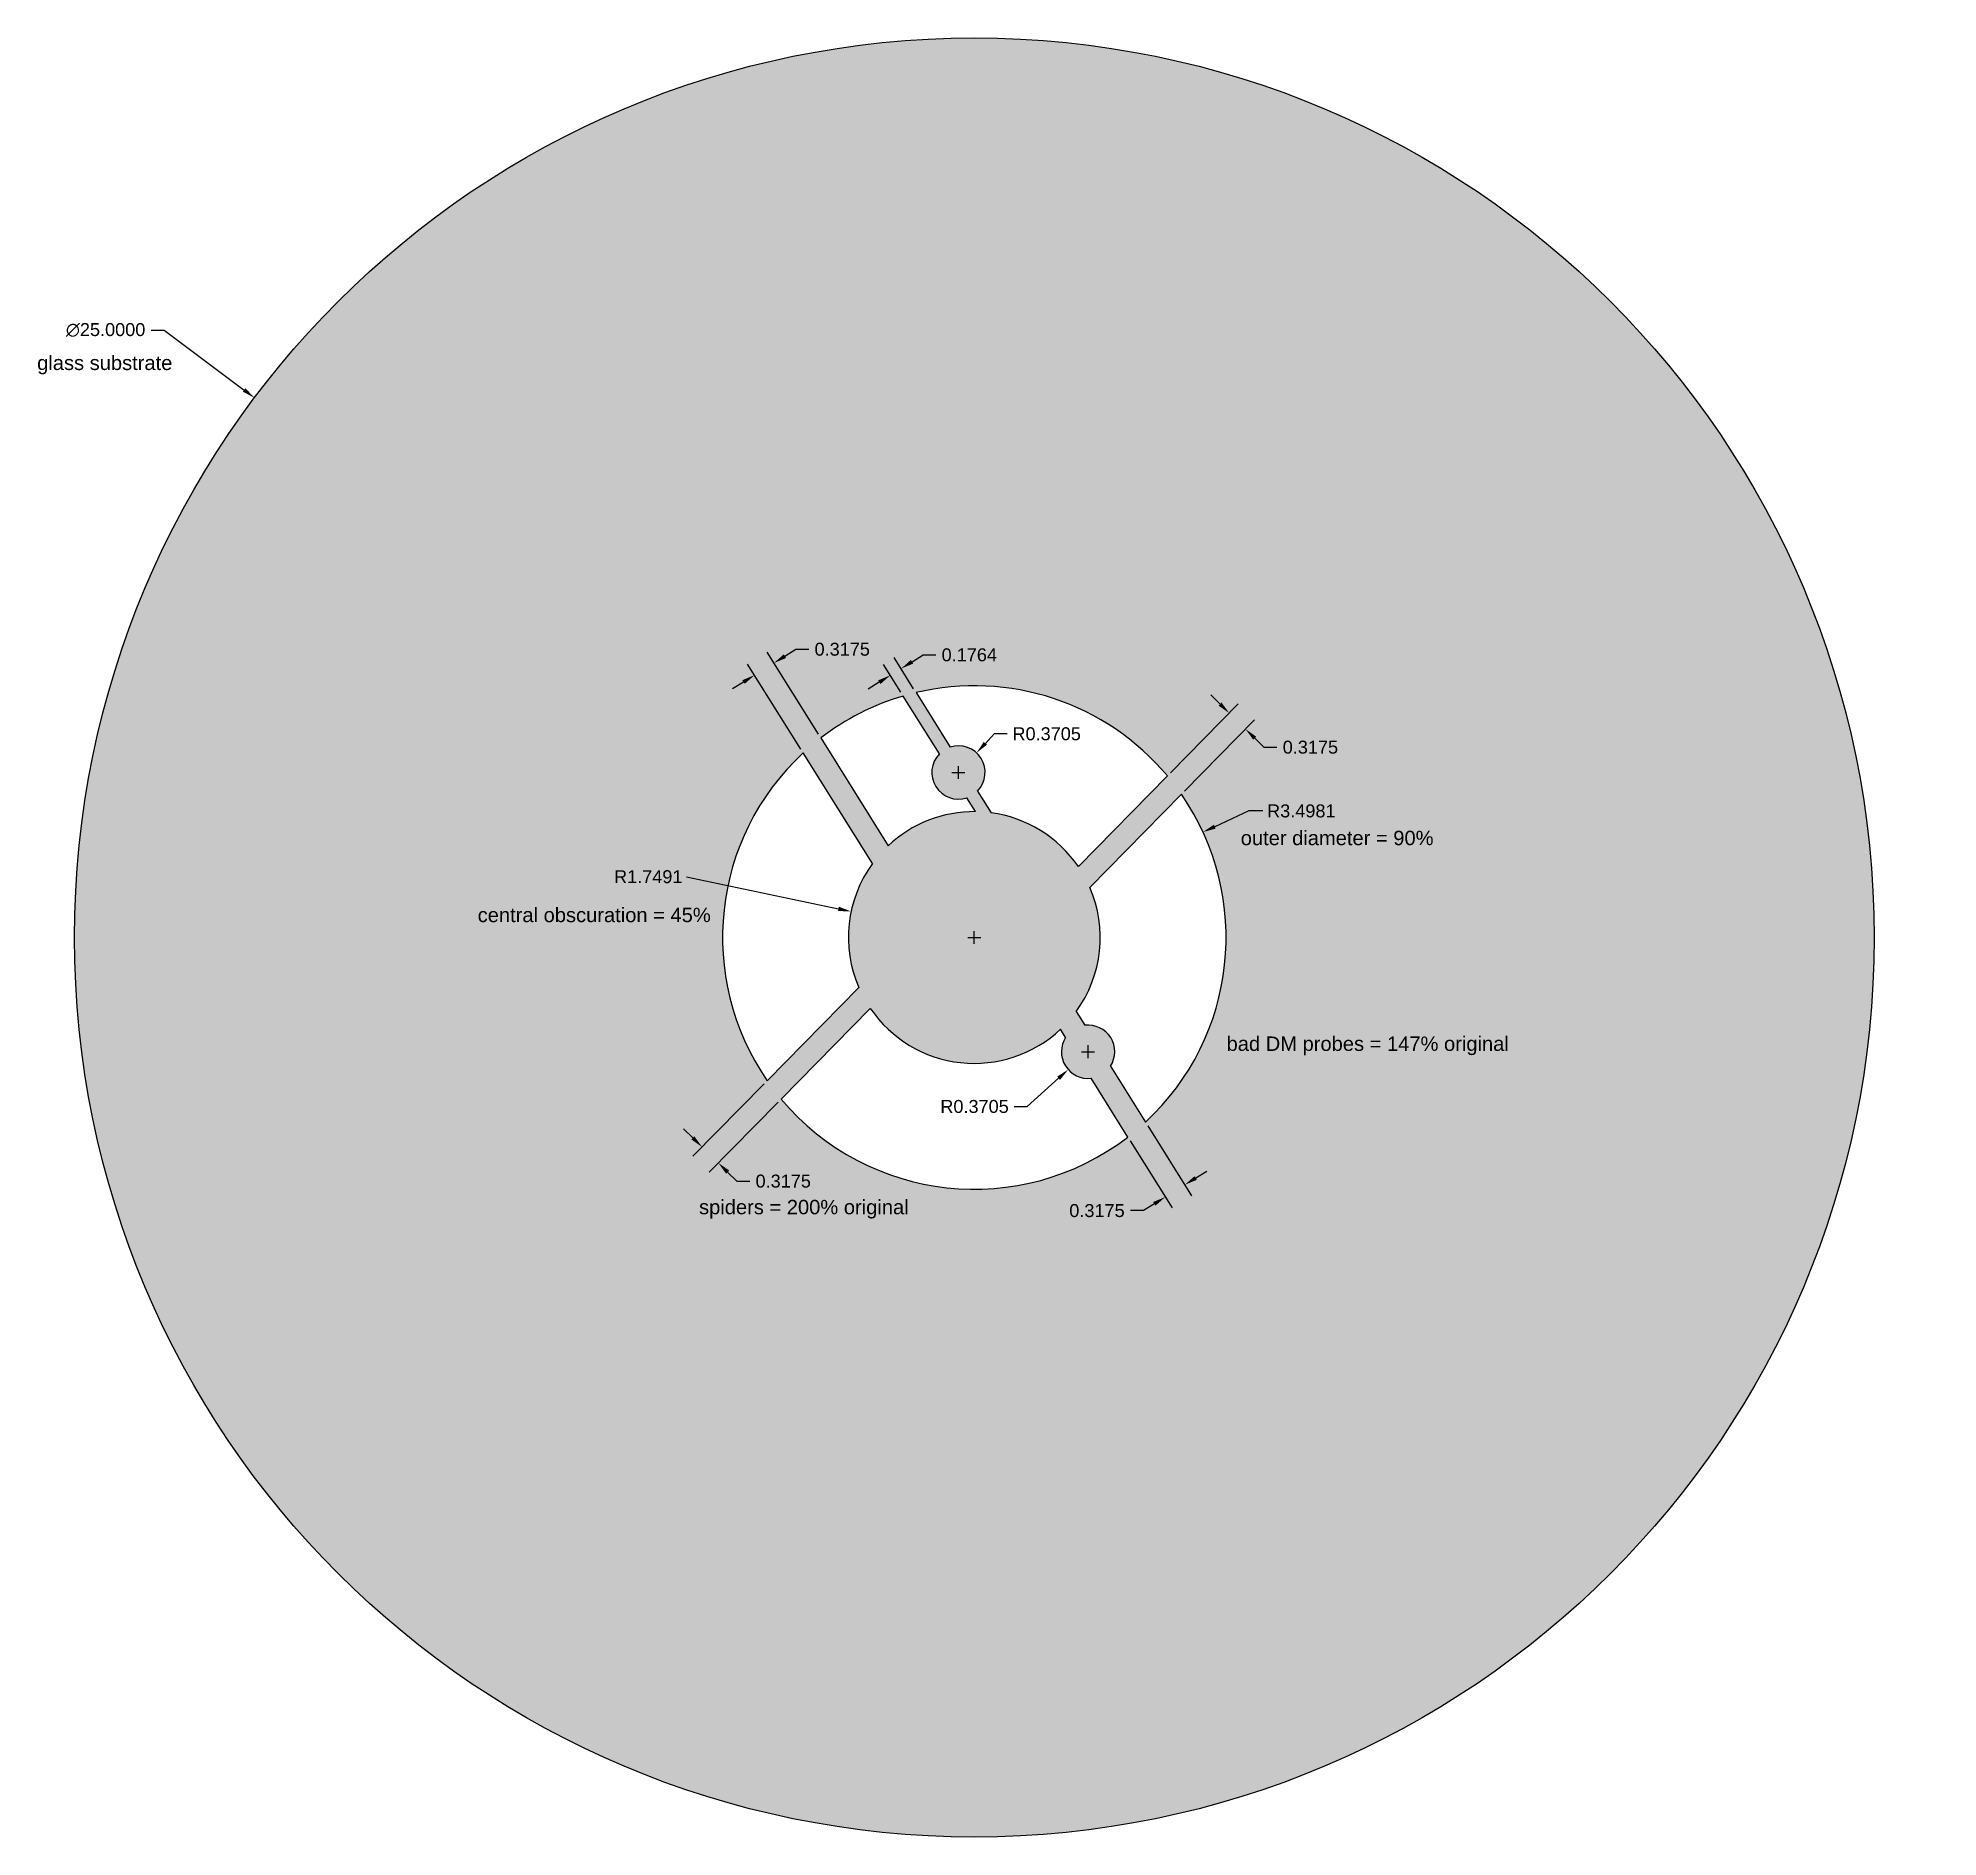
# Model space of a CAD drawing. Header units: inches. Extents: x -13 to 13.4, y -12.5 to 12.5.
import ezdxf

# ---------------------------------------------------------------- set-up
doc = ezdxf.new("R2010")
doc.units = ezdxf.units.IN
doc.header["$MEASUREMENT"] = 0
doc.styles.add('Annotative', font='Arial.ttf')
doc.styles.get("Standard").update_dxf_attribs({"font": 'Arial.ttf'})
doc.dimstyles.get("Standard").update_dxf_attribs({"dimtxt": 0.18, "dimasz": 0.18, "dimexe": 0.18, "dimexo": 0.0625, "dimgap": 0.09, "dimtad": 0, "dimtih": 1, "dimtoh": 1, "dimdec": 4, "dimzin": 0, "dimdsep": 46, "dimtxsty": 'Standard', "dimcen": 0.09, "dimadec": 0, "dimazin": 0, "dimtfac": 1, "dimtdec": 4, "dimtofl": 0, "dimtmove": 0, "dimatfit": 3, "dimfxl": 1, "dimtolj": 1, "dimtzin": 0, "dimarcsym": 0})

# ---------------------------------------------------------------- blocks, each defined once
blk = doc.blocks.new('*D39')
at = {"color": 0, "lineweight": -2}
for p, q in [((3.812, 1.758), (3.34, 1.54)), ((4.01, 1.758), (3.812, 1.758)), ((-0.09, 0), (0.09, 0)), ((0, -0.09), (0, 0.09))]:
    blk.add_line(p, q, dxfattribs=at)
at = {"color": 0}
blk.add_solid([(3.328, 1.567), (3.353, 1.513), (3.177, 1.465)], dxfattribs=at)
at = {"layer": 'Defpoints', "color": 0}
for p in [(3.177, 1.465), (0, 0)]:
    blk.add_point(p, dxfattribs=at)
at = {"color": 0, "insert": (4.543, 1.758), "char_height": 0.18, "attachment_point": 5}
blk.add_mtext('\\A1;R3.4981', dxfattribs=at)
blk = doc.blocks.new('*D41')
at = {"color": 0, "lineweight": -2}
for p, q in [((-2.921, -2.034), (-3.909, -3.039)), ((-2.727, -2.29), (-3.682, -3.262)), ((-3.911, -2.785), (-4.039, -2.659)), ((-3.428, -3.26), (-3.299, -3.386)), ((-3.299, -3.386), (-3.119, -3.386))]:
    blk.add_line(p, q, dxfattribs=at)
at = {"color": 0}
for points in [[(-3.89, -2.763), (-3.932, -2.806), (-3.782, -2.911)], [(-3.406, -3.238), (-3.449, -3.281), (-3.556, -3.133)]]:
    blk.add_solid(points, dxfattribs=at)
at = {"layer": 'Defpoints', "color": 0}
for p in [(-2.877, -1.99), (-2.683, -2.245), (-3.556, -3.133)]:
    blk.add_point(p, dxfattribs=at)
at = {"color": 0, "insert": (-2.655, -3.386), "char_height": 0.18, "attachment_point": 5}
blk.add_mtext('\\A1;0.3175', dxfattribs=at)
blk = doc.blocks.new('*D43')
at = {"color": 0, "lineweight": -2}
for p, q in [((-11.437, 8.442), (-11.257, 8.442)), ((-11.257, 8.442), (-10.144, 7.608)), ((-0.09, 0), (0.09, 0)), ((0, -0.09), (0, 0.09))]:
    blk.add_line(p, q, dxfattribs=at)
at = {"color": 0}
blk.add_solid([(-10.126, 7.632), (-10.162, 7.584), (-10, 7.5)], dxfattribs=at)
at = {"layer": 'Defpoints', "color": 0}
for p in [(-10, 7.5), (10, -7.5)]:
    blk.add_point(p, dxfattribs=at)
at = {"color": 0, "insert": (-12.069, 8.442), "char_height": 0.18, "attachment_point": 5}
blk.add_mtext('\\A1;∅25.0000', dxfattribs=at)
blk = doc.blocks.new('*D35')
at = {"color": 0, "lineweight": -2}
for p, q in [((-2.166, 2.825), (-2.88, 3.967)), ((-2.632, 3.909), (-2.479, 4.005)), ((-2.479, 4.005), (-2.299, 4.005)), ((-2.411, 2.618), (-3.149, 3.798)), ((-3.206, 3.55), (-3.359, 3.455))]:
    blk.add_line(p, q, dxfattribs=at)
at = {"color": 0}
for points in [[(-2.647, 3.935), (-2.616, 3.884), (-2.784, 3.814)], [(-3.222, 3.576), (-3.19, 3.525), (-3.053, 3.646)]]:
    blk.add_solid(points, dxfattribs=at)
at = {"layer": 'Defpoints', "color": 0}
for p in [(-2.784, 3.814), (-2.133, 2.772), (-2.378, 2.565)]:
    blk.add_point(p, dxfattribs=at)
at = {"color": 0, "insert": (-1.835, 4.005), "char_height": 0.18, "attachment_point": 5}
blk.add_mtext('\\A1;0.3175', dxfattribs=at)
blk = doc.blocks.new('*D38')
at = {"color": 0, "lineweight": -2}
for p, q in [((2.726, 2.289), (3.667, 3.247)), ((3.413, 3.245), (3.284, 3.371)), ((2.921, 2.034), (3.894, 3.024)), ((3.896, 2.77), (4.024, 2.644)), ((4.024, 2.644), (4.204, 2.644))]:
    blk.add_line(p, q, dxfattribs=at)
at = {"color": 0}
for points in [[(3.434, 3.266), (3.392, 3.223), (3.541, 3.119)], [(3.917, 2.791), (3.875, 2.748), (3.768, 2.896)]]:
    blk.add_solid(points, dxfattribs=at)
at = {"layer": 'Defpoints', "color": 0}
for p in [(3.768, 2.896), (2.682, 2.245), (2.877, 1.99)]:
    blk.add_point(p, dxfattribs=at)
at = {"color": 0, "insert": (4.669, 2.644), "char_height": 0.18, "attachment_point": 5}
blk.add_mtext('\\A1;0.3175', dxfattribs=at)
blk = doc.blocks.new('*D40')
at = {"color": 0, "lineweight": -2}
for p, q in [((2.411, -2.618), (3.019, -3.59)), ((2.166, -2.825), (2.749, -3.758)), ((3.076, -3.342), (3.228, -3.247)), ((2.349, -3.796), (2.169, -3.796)), ((2.501, -3.701), (2.349, -3.796))]:
    blk.add_line(p, q, dxfattribs=at)
at = {"color": 0}
for points in [[(3.06, -3.317), (3.092, -3.367), (2.923, -3.437)], [(2.485, -3.676), (2.517, -3.726), (2.654, -3.606)]]:
    blk.add_solid(points, dxfattribs=at)
at = {"layer": 'Defpoints', "color": 0}
for p in [(2.378, -2.565), (2.133, -2.772), (2.654, -3.606)]:
    blk.add_point(p, dxfattribs=at)
at = {"color": 0, "insert": (1.704, -3.796), "char_height": 0.18, "attachment_point": 5}
blk.add_mtext('\\A1;0.3175', dxfattribs=at)
blk = doc.blocks.new('*D36')
at = {"color": 0, "lineweight": -2}
for p, q in [((-1.021, 3.409), (-1.263, 3.795)), ((-0.843, 3.456), (-1.113, 3.889)), ((-0.865, 3.831), (-0.713, 3.927)), ((-0.713, 3.927), (-0.533, 3.927)), ((-1.32, 3.547), (-1.473, 3.452))]:
    blk.add_line(p, q, dxfattribs=at)
at = {"color": 0}
for points in [[(-0.881, 3.857), (-0.85, 3.806), (-1.018, 3.736)], [(-1.336, 3.573), (-1.304, 3.522), (-1.168, 3.643)]]:
    blk.add_solid(points, dxfattribs=at)
at = {"layer": 'Defpoints', "color": 0}
for p in [(-1.018, 3.736), (-0.988, 3.356), (-0.81, 3.403)]:
    blk.add_point(p, dxfattribs=at)
at = {"color": 0, "insert": (-0.07, 3.927), "char_height": 0.18, "attachment_point": 5}
blk.add_mtext('\\A1;0.1764', dxfattribs=at)
blk = doc.blocks.new('*D37')
at = {"color": 0, "lineweight": -2}
for p, q in [((0.275, 2.83), (0.153, 2.698)), ((0.455, 2.83), (0.275, 2.83)), ((-0.221, 2.203), (-0.221, 2.383)), ((-0.311, 2.293), (-0.131, 2.293))]:
    blk.add_line(p, q, dxfattribs=at)
at = {"color": 0}
blk.add_solid([(0.131, 2.718), (0.175, 2.678), (0.031, 2.566)], dxfattribs=at)
at = {"layer": 'Defpoints', "color": 0}
for p in [(0.031, 2.566), (-0.221, 2.293)]:
    blk.add_point(p, dxfattribs=at)
at = {"color": 0, "insert": (1.005, 2.83), "char_height": 0.18, "attachment_point": 5}
blk.add_mtext('\\A1;R0.3705', dxfattribs=at)
blk = doc.blocks.new('*D42')
at = {"color": 0, "lineweight": -2}
for p, q in [((-3.998, 0.844), (-1.887, 0.399)), ((-0.09, 0), (0.09, 0)), ((0, -0.09), (0, 0.09))]:
    blk.add_line(p, q, dxfattribs=at)
at = {"color": 0}
blk.add_solid([(-1.881, 0.428), (-1.894, 0.369), (-1.711, 0.361)], dxfattribs=at)
at = {"layer": 'Defpoints', "color": 0}
for p in [(-1.711, 0.361), (0, 0)]:
    blk.add_point(p, dxfattribs=at)
at = {"color": 0, "insert": (-4.53, 0.844), "char_height": 0.18, "attachment_point": 5}
blk.add_mtext('\\A1;R1.7491', dxfattribs=at)
blk = doc.blocks.new('*D85')
at = {"color": 0, "lineweight": -2}
for p, q in [((1.58, -1.678), (1.58, -1.498)), ((1.49, -1.588), (1.67, -1.588)), ((0.733, -2.349), (1.171, -1.956)), ((0.553, -2.349), (0.733, -2.349))]:
    blk.add_line(p, q, dxfattribs=at)
at = {"color": 0}
blk.add_solid([(1.151, -1.933), (1.191, -1.978), (1.305, -1.835)], dxfattribs=at)
at = {"layer": 'Defpoints', "color": 0}
for p in [(1.305, -1.835), (1.58, -1.588)]:
    blk.add_point(p, dxfattribs=at)
at = {"color": 0, "insert": (0.003, -2.349), "char_height": 0.18, "attachment_point": 5}
blk.add_mtext('\\A1;R0.3705', dxfattribs=at)

msp = doc.modelspace()

# ---------------------------------------------------------------- hatches: boundary and pattern name
at = {"true_color": 0xd4af37, "transparency": 33554559}
h = msp.add_hatch(color=43, dxfattribs=at)
h.dxf.hatch_style = 1
h.paths.add_polyline_path([(-12.5, 0, 1), (12.5, 0, 1)])
h.paths.add_polyline_path([(-2.37826, 2.56526), (-1.41646, 1.02606, 0.26485544), (-1.60497, -0.69516), (-2.87711, -1.98971, -0.37305258)], flags=16)
h.paths.add_polyline_path([(-2.13324, 2.77236, -0.09261791), (-0.9883, 3.35559), (-0.48598, 2.5517, 0.78446454), (-0.10464, 1.94144), (0.01561, 1.74898, 0.19311023), (-1.19748, 1.27484)], flags=16)
h.paths.add_polyline_path([(-0.80994, 3.40304, -0.28421942), (2.68272, 2.24493), (1.44502, 0.98544, 0.21274199), (0.23336, 1.73341), (0.04496, 2.03492, 0.78446454), (-0.33638, 2.64518)], flags=16)
h.paths.add_polyline_path([(-1.44502, -0.98544, 0.4605614), (1.19748, -1.27484), (1.26817, -1.38796, 0.63245553), (1.62291, -1.95566), (2.13324, -2.77236, -0.4022722), (-2.68272, -2.24493)], flags=16)
h.paths.add_polyline_path([(1.60497, 0.69516), (2.87711, 1.98971, -0.37305258), (2.37826, -2.56526), (1.89219, -1.78739, 0.63245553), (1.53745, -1.21969), (1.41646, -1.02606, 0.26485544)], flags=16)
h.paths.add_polyline_path([(4.50698, 1.37503), (7.10875, 1.37503), (7.10875, 2.30235), (4.50698, 2.30235)], flags=24)
h.paths.add_polyline_path([(-2.37757, -4.23103), (-0.22979, -4.23103), (-0.22979, -3.30371), (-2.37757, -3.30371)], flags=24)
h.paths.add_polyline_path([(-1.48452, 3.82426), (0.66327, 3.82426), (0.66327, 4.75158), (-1.48452, 4.75158)], flags=24)
h.paths.add_polyline_path([(4.94603, 1.79842), (7.09381, 1.79842), (7.09381, 2.72574), (4.94603, 2.72574)], flags=24)
h.paths.add_polyline_path([(-0.79445, -4.54926), (1.35334, -4.54926), (1.35334, -3.62194), (-0.79445, -3.62194)], flags=24)
h.paths.add_polyline_path([(0.28159, 3.74615), (2.42937, 3.74615), (2.42937, 4.67347), (0.28159, 4.67347)], flags=24)
h.paths.add_polyline_path([(1.15391, 2.76047), (3.75568, 2.76047), (3.75568, 3.68779), (1.15391, 3.68779)], flags=24)
h.paths.add_polyline_path([(-6.59684, 0.37751), (-3.99506, 0.37751), (-3.99506, 1.30483), (-6.59684, 1.30483)], flags=24)
h.paths.add_polyline_path([(3.33401, -2.15715), (13.38824, -2.15715), (13.38824, -1.1268), (3.33401, -1.1268)], flags=24)
h.paths.add_polyline_path([(-3.97079, -4.42731), (3.55956, -4.42731), (3.55956, -3.39696), (-3.97079, -3.39696)], flags=24)
h.paths.add_polyline_path([(3.55271, 0.70156), (10.50052, 0.70156), (10.50052, 1.73192), (3.55271, 1.73192)], flags=24)
h.paths.add_polyline_path([(-7.05216, -0.36811), (1.29368, -0.36811), (1.29368, 0.66224), (-7.05216, 0.66224)], flags=24)

# ---------------------------------------------------------------- linework, layer by layer
at = {"color": 7, "linetype": 'Continuous', "lineweight": 25}
for p, q in [((-0.48598, 2.5517), (-0.9883, 3.35559)), ((-0.80994, 3.40304), (-0.33638, 2.64518)), ((-2.13324, 2.77236), (-1.19748, 1.27484)), ((-1.41646, 1.02606), (-2.37826, 2.56526)), ((1.44502, 0.98544), (2.68233, 2.24452)), ((0.01561, 1.74898), (-0.10464, 1.94144)), ((0.04496, 2.03492), (0.23336, 1.73341)), ((2.87711, 1.98971), (1.60497, 0.69516)), ((-2.87711, -1.98971), (-1.60497, -0.69516)), ((-1.44502, -0.98544), (-2.68272, -2.24493)), ((1.41646, -1.02606), (1.53745, -1.21969)), ((1.26817, -1.38796), (1.19748, -1.27484)), ((1.89219, -1.78739), (2.37826, -2.56526)), ((2.13324, -2.77236), (1.62291, -1.95566))]:
    msp.add_line(p, q, dxfattribs=at)
msp.add_circle((0, 0), 12.5)
for centre, radius, start, end in [((0, 0), 3.4981, 39.921995, 103.387613), ((0, 0), 3.4981, 106.411026, 127.577104), ((-0.22051, 2.29331), 0.37046, 315.774147, 108.225853), ((0, 0), 3.4981, 132.83368, 214.66632), ((-0.22051, 2.29331), 0.37046, 135.774147, 288.225853), ((0, 0), 3.4981, 312.83368, 34.66632), ((0, 0), 1.74905, 89.488495, 133.207945), ((0, 0), 1.74905, 34.292055, 82.332714), ((0, 0), 1.74905, 144.081025, 203.418975), ((0, 0), 1.74905, 324.081025, 23.418975), ((0, 0), 1.74905, 214.292055, 313.207945), ((1.58018, -1.58767), 0.37046, 327.376934, 96.623066), ((1.58018, -1.58767), 0.37046, 147.376934, 276.623066), ((0, 0), 3.4981, 219.922896, 307.577104)]:
    msp.add_arc(centre, radius, start, end, dxfattribs=at)

# ---------------------------------------------------------------- texts
at = {"char_height": 0.2, "attachment_point": 1}
for s, insert, width in [('glass substrate', (-13.02003, 8.08566), 3.1123508), ('central obscuration = 45%', (-6.89987, 0.41344), 4.0642612), ('spiders = 200% original', (-3.8243, -3.64576), 3.1249905)]:
    msp.add_mtext(s, dxfattribs=dict(at, insert=insert, width=width))
at = {"char_height": 0.2, "attachment_point": 1, "style": 'Annotative'}
for s, insert, width in [('outer diameter = 90%', (3.7009, 1.48311), 3.0228663), ('bad DM probes = 147% original', (3.50471, -1.37561), 4.204023)]:
    msp.add_mtext(s, dxfattribs=dict(at, insert=insert, width=width))

# ---------------------------------------------------------------- dimensions: what is measured, and where the dimension line sits
dim = msp.add_diameter_dim_2p(p1=(10.00026, -7.49966), p2=(-10.00026, 7.49966), dimstyle='Standard', override={"dimscale": 0, "dimtxt": 0.09, "dimasz": 0.09, "dimexe": 0.09, "dimexo": 0.03125, "dimgap": 0.045, "dimcen": 0.045, "dimtix": 0, "dimtofl": 0, "dimtmove": 0, "dimatfit": 3})
dim.commit()
dim.dimension.update_dxf_attribs({"geometry": '*D43', "text_midpoint": (-12.06854, 8.44243), "dimtype": 163})
for base, p1, p2, angle, override, picture, middle in [((-2.78417, 3.81406), (-2.37826, 2.56526), (-2.13324, 2.77236), 212, {"dimscale": 0, "dimtxt": 0.09, "dimasz": 0.09, "dimexe": 0.09, "dimexo": 0.03125, "dimgap": 0.045, "dimcen": 0.045}, '*D35', (-1.83457, 4.00483)), ((-1.01806, 3.73611), (-0.9883, 3.35559), (-0.80994, 3.40304), 212, {"dimscale": 0, "dimtxt": 0.09, "dimasz": 0.09, "dimexe": 0.09, "dimexo": 0.03125, "dimgap": 0.045, "dimcen": 0.045}, '*D36', (-0.06951, 3.92688)), ((3.7677, 2.89597), (2.68233, 2.24452), (2.87711, 1.98971), 135.5, {"dimscale": 0, "dimtxt": 0.09, "dimasz": 0.09, "dimexe": 0.09, "dimexo": 0.03125, "dimgap": 0.045, "dimcen": 0.045}, '*D38', (4.66877, 2.64364)), ((-3.55591, -3.13348), (-2.87711, -1.98971), (-2.68272, -2.24493), 135.5, {"dimscale": 0, "dimtxt": 0.09, "dimasz": 0.09, "dimexe": 0.09, "dimexo": 0.03125, "dimgap": 0.045, "dimcen": 0.045}, '*D41', (-2.65483, -3.38581)), ((2.65391, -3.60561), (2.37826, -2.56526), (2.13324, -2.77236), 32, {"dimscale": 0, "dimtxt": 0.09, "dimasz": 0.09, "dimexe": 0.09, "dimexo": 0.03125, "dimgap": 0.045, "dimcen": 0.045, "dimtix": 0, "dimtofl": 0, "dimtmove": 0, "dimatfit": 3}, '*D40', (1.70431, -3.79638))]:
    dim = msp.add_linear_dim(base=base, p1=p1, p2=p2, angle=angle, dimstyle='Standard', override=override)
    dim.commit()
    dim.dimension.update_dxf_attribs({"geometry": picture, "text_midpoint": middle})
dim = msp.add_radius_dim(center=(-0.22051, 2.29331), mpoint=(0.03065, 2.56563), dimstyle='Standard', override={"dimscale": 0, "dimtxt": 0.09, "dimasz": 0.09, "dimexe": 0.09, "dimexo": 0.03125, "dimgap": 0.045, "dimcen": 0.045})
dim.commit()
dim.dimension.update_dxf_attribs({"geometry": '*D37', "text_midpoint": (1.00516, 2.83026)})
for center, mpoint, override, picture, middle in [((0, 0), (3.17661, 1.46488), {"dimscale": 0, "dimtxt": 0.09, "dimasz": 0.09, "dimexe": 0.09, "dimexo": 0.03125, "dimgap": 0.045, "dimcen": 0.045, "dimtix": 0, "dimtofl": 0, "dimtmove": 0, "dimatfit": 3}, '*D39', (4.54275, 1.75793)), ((0, 0), (-1.7113, 0.36144), {"dimscale": 0, "dimtxt": 0.09, "dimasz": 0.09, "dimexe": 0.09, "dimexo": 0.03125, "dimgap": 0.045, "dimcen": 0.045}, '*D42', (-3.99798, 0.8444)), ((1.58018, -1.58767), (1.30468, -1.83534), {"dimscale": 0, "dimtxt": 0.09, "dimasz": 0.09, "dimexe": 0.09, "dimexo": 0.03125, "dimgap": 0.045, "dimcen": 0.045}, '*D85', (0.00285, -2.349))]:
    dim = msp.add_radius_dim(center=center, mpoint=mpoint, dimstyle='Standard', override=override)
    dim.commit()
    dim.dimension.update_dxf_attribs({"geometry": picture, "text_midpoint": middle, "dimtype": 164})

doc.saveas('drawing.dxf')
